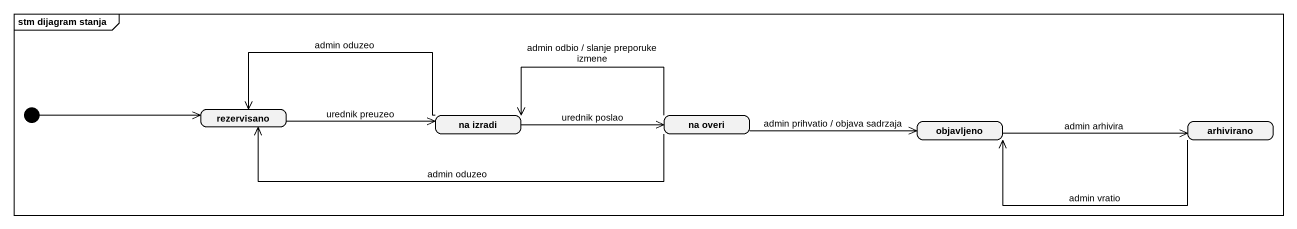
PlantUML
@startuml
mainframe stm dijagram stanja
hide empty description
state rezervisano
state "na izradi" as na_izradi
state "na overi" as na_overi
state objavljeno
state arhivirano
[*] -right-> rezervisano
rezervisano -right-> na_izradi : urednik preuzeo
na_izradi -left-> rezervisano : admin oduzeo
na_izradi -right-> na_overi : urednik poslao
na_overi -left-> rezervisano : admin oduzeo
na_overi -left-> na_izradi : admin odbio / slanje preporuke izmene
na_overi -right-> objavljeno : admin prihvatio / objava sadrzaja
objavljeno -right-> arhivirano : admin arhivira
arhivirano -left-> objavljeno : admin vratio
@enduml
